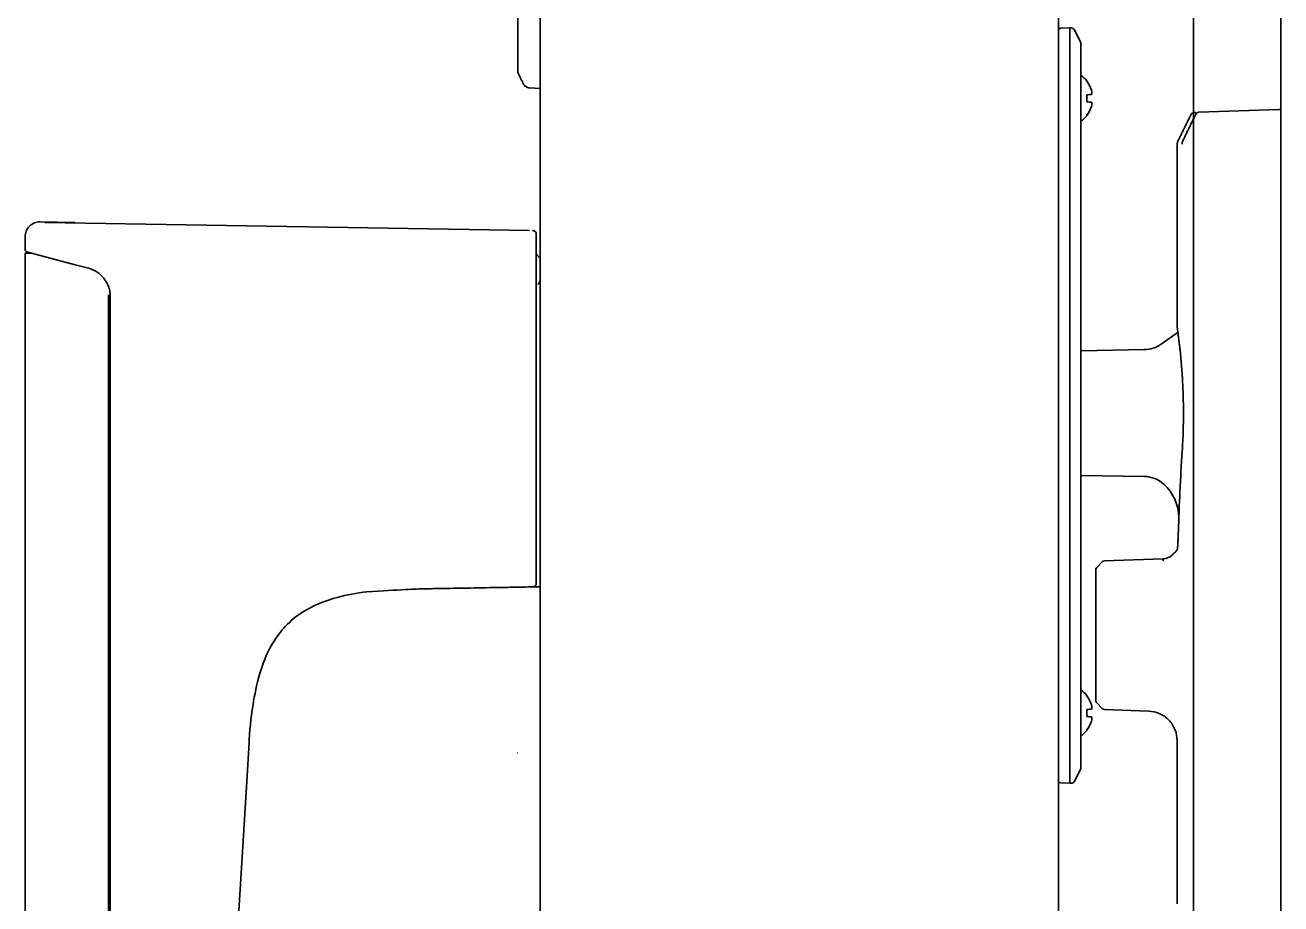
# Model space of a CAD drawing. Header units: inches. Extents: x 786 to 5755, y 618 to 5453.
# Drawn here: x 1896.2 to 2065.7, y 3323.3 to 3441.9 of the extents above; entities that cross this region are included whole.
import ezdxf

# ---------------------------------------------------------------- set-up
doc = ezdxf.new("R2010")
doc.units = ezdxf.units.IN
doc.layers.add('1', color=7, linetype='Continuous', true_color=0xffffff)

msp = doc.modelspace()

# ---------------------------------------------------------------- linework, layer by layer
at = {"layer": '1', "color": 7, "linetype": 'Continuous', "lineweight": 35}
for p, q in [((1965.72, 2811.65), (1965.72, 3926.16)), ((2035.72, 2811.65), (2035.72, 3926.16)), ((2065.72, 2767.25), (2065.72, 3912.86)), ((2053.92, 3881.66), (2053.92, 3221.73)), ((1962.72, 3437.47), (1962.72, 3444.79)), ((2035.96, 3441.52), (2037.22, 3441.57)), ((2037.22, 3441.57), (2037.22, 3435.57)), ((2037.22, 3441.57), (2037.43, 3441.56)), ((2038.66, 3439.69), (2037.86, 3441.28)), ((2038.72, 3439.42), (2038.72, 3435.57)), ((1962.66, 3437.94), (1962.72, 3437.94)), ((2037.22, 3435.57), (2037.22, 3345.57)), ((2038.72, 3435.57), (2038.72, 3345.57)), ((2039.51, 3434.39), (2039.51, 3434.44)), ((1965.72, 3433.41), (1964.31, 3433.48)), ((2054.66, 3430.18), (2065.46, 3430.56)), ((2051.72, 3425.85), (2051.72, 3401.16)), ((1898.25, 3415.37), (1902.91, 3415.29)), ((1898.88, 3415.29), (1964.28, 3414.21)), ((1896.22, 3413.37), (1896.22, 3411.64)), ((1896.22, 3411.15), (1896.81, 3411.15)), ((1896.22, 3235.45), (1896.22, 3411.15)), ((1896.44, 3411.35), (1896.92, 3411.22)), ((1897.18, 3411.15), (1896.81, 3411.15)), ((1901.79, 3409.91), (1896.92, 3411.22)), ((1901.79, 3409.91), (1902.96, 3409.6)), ((1904.76, 3409.12), (1902.96, 3409.6)), ((1907.47, 3405.51), (1907.47, 3241.09)), ((1907.49, 3405.51), (1907.49, 3241.09)), ((1907.72, 3405.25), (1907.72, 3240.78)), ((2051.87, 3400.48), (2049.55, 3398.86)), ((2047.33, 3398.13), (2038.72, 3397.98)), ((1965.22, 3388.94), (1965.22, 3392.19)), ((2038.72, 3381.15), (2047.3, 3381)), ((2051.93, 3375.13), (2051.93, 3376.45)), ((2049.8, 3369.88), (2041.92, 3369.61)), ((2040.72, 3350.77), (2040.72, 3368.36)), ((2041.58, 3369.46), (2040.86, 3368.71)), ((2039.51, 3351.39), (2039.51, 3351.44)), ((2040.86, 3350.42), (2041.58, 3349.68)), ((2041.92, 3349.52), (2047.86, 3349.32)), ((1926.14, 3339.83), (1926.47, 3345.14)), ((2037.22, 3345.57), (2037.22, 3339.57)), ((2038.72, 3341.71), (2038.72, 3345.57)), ((2051.72, 3345.32), (2051.72, 3323.29)), ((1962.66, 3343.7), (1962.72, 3343.7)), ((2037.86, 3339.85), (2038.66, 3341.44)), ((1920.54, 3248.17), (1926.14, 3339.83)), ((2037.22, 3339.57), (2035.96, 3339.61)), ((2037.43, 3339.57), (2037.22, 3339.57))]:
    msp.add_line(p, q, dxfattribs=at)
for centre, radius, start, end in [((2035.97, 3441.27), 0.25, 92, 180), ((2037.41, 3441.06), 0.5, 26.5651, 88), ((2038.12, 3439.42), 0.6, 0, 26.5651), ((2036.62, 3432.07), 3.74, 39.3865, 55.8441), ((2036.62, 3432.07), 3.74, 304.1559, 320.6449), ((2054.04, 3429.66), 0.5, 92, 153.8689), ((2065.47, 3430.31), 0.25, 0, 92), ((1898.22, 3413.37), 2, 89, 180), ((1896.52, 3411.64), 0.3, 180, 255), ((2047.26, 3402.13), 4, 271, 305), ((2047.23, 3377), 4, 48.1451, 89), ((2045.83, 3375.43), 6.1, 0, 48.1451), ((2041.22, 3368.36), 0.5, 136, 180), ((2041.94, 3369.11), 0.5, 92, 136), ((2036.62, 3349.07), 3.74, 39.3865, 55.8441), ((2041.22, 3350.77), 0.5, 180, 224), ((2041.94, 3350.02), 0.5, 224, 268), ((2036.62, 3349.07), 3.74, 304.1559, 320.6449), ((2038.12, 3341.71), 0.6, 333.4349, 0), ((2035.97, 3339.86), 0.25, 180, 268), ((2037.41, 3340.07), 0.5, 272, 333.4349)]:
    msp.add_arc(centre, radius, start, end, dxfattribs=at)
for centre, major_axis, ratio, start_param, end_param in [((2036.6, 3432.07), (0.87, 3.62), 0.997235, 5.247399, 5.62012), ((2036.6, 3432.36), (3.72, 0.27), 0.017407, 5.611261, 5.983982), ((2036.56, 3432.32), (3.6, 0.81), 0.902278, 6.178468, 6.295334), ((2036.56, 3432.62), (3.67, 0.38), 0.420739, 6.027806, 6.144672), ((2036.6, 3431.77), (-3.72, 0.27), 0.017407, 3.440796, 3.813517), ((2036.6, 3432.06), (-0.87, 3.62), 0.997235, 3.804658, 4.177379), ((2036.56, 3431.51), (-3.67, 0.38), 0.420739, 3.280106, 3.396972), ((2036.56, 3431.81), (-3.6, 0.81), 0.902278, 3.129444, 3.24631), ((2131.85, 3369.71), (4.14, 161.11), 0.496689, 1.492164, 1.559574), ((2036.6, 3349.07), (0.87, 3.62), 0.997235, 5.247399, 5.62012), ((2036.6, 3349.36), (3.72, 0.27), 0.017407, 5.611261, 5.983982), ((2036.56, 3349.32), (3.6, 0.81), 0.902278, 6.178468, 6.295334), ((2036.56, 3349.62), (3.67, 0.38), 0.420739, 6.027806, 6.144672), ((2036.6, 3348.77), (-3.72, 0.27), 0.017407, 3.440796, 3.813517), ((2036.6, 3349.06), (-0.87, 3.62), 0.997235, 3.804658, 4.177379), ((2036.56, 3348.51), (-3.67, 0.38), 0.420739, 3.280106, 3.396972), ((2036.56, 3348.81), (-3.6, 0.81), 0.902278, 3.129444, 3.24631)]:
    msp.add_ellipse(centre, major_axis=major_axis, ratio=ratio, start_param=start_param, end_param=end_param, dxfattribs=at)
for points, knots in [([(1962.72, 3435.79), (1962.72, 3435.79), (1962.72, 3435.8), (1962.72, 3435.81), (1962.72, 3435.81), (1962.72, 3435.83), (1962.72, 3435.83), (1962.72, 3435.84), (1962.72, 3435.85), (1962.72, 3435.87), (1962.72, 3435.89), (1962.72, 3435.93), (1962.72, 3435.95), (1962.72, 3435.99), (1962.72, 3436.02), (1962.72, 3436.1), (1962.72, 3436.16), (1962.72, 3436.27), (1962.72, 3436.31), (1962.72, 3436.37), (1962.72, 3436.39), (1962.72, 3436.43), (1962.72, 3436.45), (1962.72, 3436.56), (1962.72, 3436.66), (1962.72, 3436.81), (1962.72, 3436.86), (1962.72, 3436.97), (1962.72, 3437.03), (1962.72, 3437.15), (1962.72, 3437.21), (1962.72, 3437.33), (1962.72, 3437.4), (1962.72, 3437.47)], [0, 0, 0, 0, 0.0625, 0.0625, 0.125, 0.125, 0.15625, 0.15625, 0.1875, 0.1875, 0.25, 0.25, 0.3125, 0.3125, 0.375, 0.375, 0.5, 0.5, 0.5625, 0.5625, 0.59375, 0.59375, 0.625, 0.625, 0.75, 0.75, 0.8125, 0.8125, 0.875, 0.875, 0.9375, 0.9375, 1, 1, 1, 1]), ([(1962.72, 3435.79), (1962.72, 3435.72), (1962.73, 3435.64), (1962.76, 3435.5), (1962.79, 3435.42), (1962.82, 3435.36)], [0, 0, 0, 0, 0.5, 0.5, 1, 1, 1, 1]), ([(1963.46, 3434.04), (1963.5, 3433.96), (1963.55, 3433.89), (1963.67, 3433.75), (1963.73, 3433.69), (1963.88, 3433.6), (1963.96, 3433.56), (1964.13, 3433.5), (1964.22, 3433.49), (1964.31, 3433.48)], [0, 0, 0, 0, 0.25, 0.25, 0.5, 0.5, 0.75, 0.75, 1, 1, 1, 1]), ([(2039.51, 3431.6), (2039.51, 3431.64), (2039.51, 3431.68), (2039.51, 3431.75), (2039.51, 3431.79), (2039.51, 3431.87), (2039.51, 3431.91), (2039.51, 3431.99), (2039.51, 3432.03), (2039.51, 3432.14), (2039.51, 3432.22), (2039.51, 3432.34), (2039.51, 3432.38), (2039.51, 3432.46), (2039.51, 3432.5), (2039.51, 3432.53)], [0, 0, 0, 0, 0.125, 0.125, 0.25, 0.25, 0.375, 0.375, 0.5, 0.5, 0.75, 0.75, 0.875, 0.875, 1, 1, 1, 1]), ([(2054.02, 3430.16), (2054.02, 3430.16), (2054.02, 3430.16), (2054.02, 3430.16), (2054.02, 3430.16), (2054.04, 3430.16), (2054.09, 3430.16), (2054.13, 3430.16), (2054.2, 3430.16), (2054.23, 3430.17), (2054.26, 3430.17)], [0, 0, 0, 0, 0.000204, 0.000204, 0.204057, 0.407909, 0.407909, 0.815615, 0.815615, 1, 1, 1, 1]), ([(2054.23, 3429.9), (2054.25, 3429.94), (2054.28, 3429.98), (2054.33, 3430.05), (2054.37, 3430.08), (2054.44, 3430.12), (2054.48, 3430.14), (2054.57, 3430.17), (2054.61, 3430.18), (2054.66, 3430.18)], [0, 0, 0, 0, 0.25, 0.25, 0.5, 0.5, 0.75, 0.75, 1, 1, 1, 1]), ([(2052.48, 3426.31), (2052.45, 3426.24), (2052.42, 3426.17), (2052.39, 3426.02), (2052.38, 3425.95), (2052.38, 3425.87)], [0, 0, 0, 0, 0.5, 0.5, 1, 1, 1, 1]), ([(1964.99, 3414.13), (1964.98, 3414.14), (1964.95, 3414.15), (1964.89, 3414.18), (1964.82, 3414.2), (1964.76, 3414.21), (1964.72, 3414.21)], [0, 0, 0, 0, 0.345049, 0.553438, 0.718544, 1, 1, 1, 1]), ([(1965.22, 3413.71), (1965.22, 3413.77), (1965.2, 3413.9), (1965.08, 3414.07), (1964.91, 3414.19), (1964.79, 3414.21), (1964.73, 3414.21)], [0, 0, 0, 0, 0.253123, 0.506246, 0.759369, 1, 1, 1, 1]), ([(1965.22, 3392.19), (1965.22, 3392.22), (1965.22, 3392.27), (1965.22, 3392.34), (1965.22, 3392.42), (1965.22, 3392.49), (1965.22, 3392.56), (1965.22, 3392.64), (1965.22, 3392.71), (1965.22, 3392.78), (1965.22, 3392.85), (1965.22, 3392.93), (1965.22, 3393), (1965.22, 3393.07), (1965.22, 3393.14), (1965.22, 3393.21), (1965.22, 3393.28), (1965.22, 3393.35), (1965.22, 3393.42), (1965.22, 3393.49), (1965.22, 3393.56), (1965.22, 3393.63), (1965.22, 3393.7), (1965.22, 3393.77), (1965.22, 3393.83), (1965.22, 3393.9), (1965.22, 3393.97), (1965.22, 3394.03), (1965.22, 3394.1), (1965.22, 3394.17), (1965.22, 3394.23), (1965.22, 3394.3), (1965.22, 3394.36), (1965.22, 3394.43), (1965.22, 3394.49), (1965.22, 3394.56), (1965.22, 3394.62), (1965.22, 3394.69), (1965.22, 3394.75), (1965.22, 3394.81), (1965.22, 3394.87), (1965.22, 3394.94), (1965.22, 3395), (1965.22, 3395.06), (1965.22, 3395.12), (1965.22, 3395.18), (1965.22, 3395.24), (1965.22, 3395.3), (1965.22, 3395.36), (1965.22, 3395.42), (1965.22, 3395.48), (1965.22, 3395.54), (1965.22, 3395.6), (1965.22, 3395.66), (1965.22, 3395.72), (1965.22, 3395.77), (1965.22, 3395.83), (1965.22, 3395.89), (1965.22, 3395.94), (1965.22, 3396), (1965.22, 3396.06), (1965.22, 3396.11), (1965.22, 3396.17), (1965.22, 3396.22), (1965.22, 3396.28), (1965.22, 3396.33), (1965.22, 3396.39), (1965.22, 3396.44), (1965.22, 3396.49), (1965.22, 3396.55), (1965.22, 3396.6), (1965.22, 3396.65), (1965.22, 3396.7), (1965.22, 3396.75), (1965.22, 3396.81), (1965.22, 3396.86), (1965.22, 3396.91), (1965.22, 3396.96), (1965.22, 3397.01), (1965.22, 3397.06), (1965.22, 3397.11), (1965.22, 3397.16), (1965.22, 3397.21), (1965.22, 3397.25), (1965.22, 3397.3), (1965.22, 3397.35), (1965.22, 3397.4), (1965.22, 3397.44), (1965.22, 3397.49), (1965.22, 3397.54), (1965.22, 3397.58), (1965.22, 3397.63), (1965.22, 3397.68), (1965.22, 3397.72), (1965.22, 3397.77), (1965.22, 3397.81), (1965.22, 3397.85), (1965.22, 3397.9), (1965.22, 3397.94), (1965.22, 3397.99), (1965.22, 3398.03), (1965.22, 3398.07), (1965.22, 3398.11), (1965.22, 3398.16), (1965.22, 3398.2), (1965.22, 3398.24), (1965.22, 3398.28), (1965.22, 3398.32), (1965.22, 3398.36), (1965.22, 3398.4), (1965.22, 3398.44), (1965.22, 3398.48), (1965.22, 3398.52), (1965.22, 3398.56), (1965.22, 3398.6), (1965.22, 3398.63), (1965.22, 3398.67), (1965.22, 3398.71), (1965.22, 3398.75), (1965.22, 3398.78), (1965.22, 3398.82), (1965.22, 3398.86), (1965.22, 3398.89), (1965.22, 3398.93), (1965.22, 3398.96), (1965.22, 3399), (1965.22, 3399.03), (1965.22, 3399.07), (1965.22, 3399.1), (1965.22, 3399.13), (1965.22, 3399.17), (1965.22, 3399.2), (1965.22, 3399.23), (1965.22, 3399.27), (1965.22, 3399.3), (1965.22, 3399.33), (1965.22, 3399.36), (1965.22, 3399.39), (1965.22, 3399.42), (1965.22, 3399.46), (1965.22, 3399.49), (1965.22, 3399.52), (1965.22, 3399.55), (1965.22, 3399.57), (1965.22, 3399.6), (1965.22, 3399.63), (1965.22, 3399.66), (1965.22, 3399.69), (1965.22, 3399.72), (1965.22, 3399.74), (1965.22, 3399.77), (1965.22, 3399.8), (1965.22, 3399.83), (1965.22, 3399.85), (1965.22, 3399.88), (1965.22, 3399.9), (1965.22, 3399.93), (1965.22, 3399.95), (1965.22, 3399.98), (1965.22, 3400), (1965.22, 3400.03), (1965.22, 3400.05), (1965.22, 3400.08), (1965.22, 3400.1), (1965.22, 3400.12), (1965.22, 3400.14), (1965.22, 3400.17), (1965.22, 3400.19), (1965.22, 3400.21), (1965.22, 3400.23), (1965.22, 3400.25), (1965.22, 3400.27), (1965.22, 3400.29), (1965.22, 3400.32), (1965.22, 3400.34), (1965.22, 3400.36), (1965.22, 3400.37), (1965.22, 3400.39), (1965.22, 3400.65), (1965.22, 3401.13), (1965.22, 3401.8), (1965.22, 3402.4), (1965.22, 3402.93), (1965.22, 3403.4), (1965.22, 3403.81), (1965.22, 3404.21), (1965.22, 3404.6), (1965.22, 3404.99), (1965.22, 3405.37), (1965.22, 3405.73), (1965.22, 3406.07), (1965.22, 3406.39), (1965.22, 3406.69), (1965.22, 3406.97), (1965.22, 3407.23), (1965.22, 3407.55), (1965.22, 3407.91), (1965.22, 3408.32), (1965.22, 3408.71), (1965.22, 3409.1), (1965.22, 3409.47), (1965.22, 3409.82), (1965.22, 3410.13), (1965.22, 3410.4), (1965.22, 3410.63), (1965.22, 3410.86), (1965.22, 3411.08), (1965.22, 3411.3), (1965.22, 3411.52), (1965.22, 3411.73), (1965.22, 3411.93), (1965.22, 3412.13), (1965.22, 3412.35), (1965.22, 3412.6), (1965.22, 3412.85), (1965.22, 3413.1), (1965.22, 3413.25), (1965.22, 3413.33), (1965.22, 3413.35), (1965.22, 3413.37), (1965.22, 3413.39), (1965.22, 3413.4), (1965.22, 3413.42), (1965.22, 3413.44), (1965.22, 3413.45), (1965.22, 3413.47), (1965.22, 3413.49), (1965.22, 3413.5), (1965.22, 3413.52), (1965.22, 3413.53), (1965.22, 3413.55), (1965.22, 3413.56), (1965.22, 3413.57), (1965.22, 3413.59), (1965.22, 3413.6), (1965.22, 3413.61), (1965.22, 3413.62), (1965.22, 3413.63), (1965.22, 3413.64), (1965.22, 3413.65), (1965.22, 3413.66), (1965.22, 3413.67), (1965.22, 3413.68), (1965.22, 3413.68), (1965.22, 3413.69), (1965.22, 3413.69), (1965.22, 3413.7), (1965.22, 3413.7), (1965.22, 3413.71), (1965.22, 3413.71), (1965.22, 3413.71), (1965.22, 3413.71), (1965.22, 3413.71)], [0, 0, 0, 0, 0.002231, 0.004452, 0.006664, 0.008866, 0.011059, 0.013243, 0.015418, 0.017583, 0.01974, 0.021886, 0.024024, 0.026152, 0.028271, 0.030381, 0.032481, 0.034573, 0.036655, 0.038727, 0.040791, 0.042845, 0.04489, 0.046926, 0.048953, 0.05097, 0.052978, 0.054977, 0.056967, 0.058947, 0.060919, 0.062881, 0.064834, 0.066778, 0.068712, 0.070637, 0.072554, 0.07446, 0.076358, 0.078247, 0.080126, 0.081996, 0.083857, 0.085709, 0.087552, 0.089386, 0.09121, 0.093025, 0.094831, 0.096628, 0.098416, 0.100194, 0.101963, 0.103724, 0.105475, 0.107217, 0.108949, 0.110673, 0.112387, 0.114093, 0.115789, 0.117476, 0.119153, 0.120822, 0.122481, 0.124132, 0.125773, 0.127405, 0.129028, 0.130642, 0.132246, 0.133842, 0.135428, 0.137005, 0.138573, 0.140132, 0.141681, 0.143221, 0.144753, 0.146274, 0.147787, 0.149291, 0.150785, 0.15227, 0.153746, 0.155213, 0.156671, 0.158119, 0.159558, 0.160988, 0.162409, 0.163821, 0.165223, 0.166616, 0.168, 0.169374, 0.17074, 0.172096, 0.173443, 0.174781, 0.176109, 0.177429, 0.178739, 0.18004, 0.181331, 0.182613, 0.183887, 0.18515, 0.186405, 0.187651, 0.188887, 0.190114, 0.191331, 0.19254, 0.193739, 0.194929, 0.19611, 0.197281, 0.198443, 0.199596, 0.20074, 0.201875, 0.203, 0.204116, 0.205223, 0.20632, 0.207408, 0.208488, 0.209557, 0.210618, 0.211669, 0.212711, 0.213744, 0.214768, 0.215782, 0.216787, 0.217783, 0.218769, 0.219747, 0.220715, 0.221674, 0.222623, 0.223563, 0.224495, 0.225416, 0.226329, 0.227232, 0.228127, 0.229011, 0.229887, 0.230753, 0.231611, 0.232459, 0.233297, 0.234127, 0.234947, 0.235758, 0.23656, 0.237352, 0.238135, 0.238909, 0.239674, 0.24043, 0.241176, 0.241913, 0.242641, 0.243359, 0.244069, 0.244769, 0.24546, 0.246142, 0.246814, 0.247477, 0.248131, 0.248776, 0.249411, 0.250038, 0.250655, 0.251263, 0.275223, 0.297239, 0.31731, 0.335451, 0.35169, 0.366041, 0.378509, 0.393601, 0.408191, 0.422266, 0.435818, 0.448837, 0.461317, 0.473254, 0.484643, 0.495483, 0.505772, 0.523934, 0.542027, 0.560075, 0.578102, 0.596118, 0.614129, 0.632141, 0.645139, 0.658368, 0.671821, 0.685487, 0.699354, 0.713425, 0.727704, 0.742195, 0.756903, 0.774799, 0.796006, 0.820536, 0.848409, 0.879653, 0.882608, 0.885592, 0.888604, 0.891645, 0.894714, 0.897811, 0.900937, 0.904092, 0.907275, 0.910486, 0.913726, 0.916994, 0.920291, 0.923616, 0.92697, 0.930352, 0.933762, 0.937201, 0.940668, 0.944164, 0.947688, 0.95124, 0.954821, 0.95843, 0.962068, 0.965734, 0.969428, 0.97315, 0.976901, 0.98068, 0.984488, 0.988323, 0.992187, 0.99608, 1, 1, 1, 1]), ([(1965.22, 3411.03), (1965.3, 3410.95), (1965.38, 3410.85), (1965.54, 3410.66), (1965.63, 3410.56), (1965.72, 3410.46)], [0, 0, 0, 0, 0.5, 0.5, 1, 1, 1, 1]), ([(1907.72, 3405.25), (1907.72, 3405.47), (1907.7, 3405.69), (1907.63, 3406.12), (1907.58, 3406.33), (1907.44, 3406.75), (1907.35, 3406.95), (1907.14, 3407.33), (1907.03, 3407.52), (1906.76, 3407.86), (1906.61, 3408.02), (1906.3, 3408.32), (1906.12, 3408.46), (1905.76, 3408.7), (1905.57, 3408.81), (1905.17, 3408.99), (1904.97, 3409.06), (1904.76, 3409.12)], [0, 0, 0, 0, 0.125, 0.125, 0.25, 0.25, 0.375, 0.375, 0.5, 0.5, 0.625, 0.625, 0.75, 0.75, 0.875, 0.875, 1, 1, 1, 1]), ([(1965.22, 3366.99), (1965.22, 3366.59), (1965.22, 3367.06), (1965.22, 3367.14), (1965.22, 3367.26), (1965.22, 3367.39), (1965.22, 3367.54), (1965.22, 3367.71), (1965.22, 3367.9), (1965.22, 3368.11), (1965.22, 3368.38), (1965.22, 3368.72), (1965.22, 3369.12), (1965.22, 3369.53), (1965.22, 3369.96), (1965.22, 3370.36), (1965.22, 3370.73), (1965.22, 3371.08), (1965.22, 3371.42), (1965.22, 3371.76), (1965.22, 3372.1), (1965.22, 3372.44), (1965.22, 3372.78), (1965.22, 3373.27), (1965.22, 3373.93), (1965.22, 3374.76), (1965.22, 3375.59), (1965.22, 3376.38), (1965.22, 3377.14), (1965.22, 3377.82), (1965.22, 3378.44), (1965.22, 3378.99), (1965.22, 3379.46), (1965.22, 3379.86), (1965.22, 3380.3), (1965.22, 3380.84), (1965.22, 3381.53), (1965.22, 3382.22), (1965.22, 3382.88), (1965.22, 3383.45), (1965.22, 3383.95), (1965.22, 3384.42), (1965.22, 3384.9), (1965.22, 3385.42), (1965.22, 3386.01), (1965.22, 3386.55), (1965.22, 3387.01), (1965.22, 3387.35), (1965.22, 3387.67), (1965.22, 3387.96), (1965.22, 3388.22), (1965.22, 3388.44), (1965.22, 3388.64), (1965.22, 3388.8), (1965.22, 3388.9), (1965.22, 3388.94), (1965.22, 3388.94), (1965.22, 3388.94), (1965.22, 3388.94), (1965.22, 3395.63), (1965.22, 3402.32), (1965.22, 3409.02)], [0, 0, 0, 0, 0.008528, 0.023671, 0.039558, 0.056192, 0.073567, 0.091674, 0.110498, 0.130019, 0.150213, 0.180483, 0.209545, 0.237452, 0.264247, 0.289964, 0.309205, 0.327931, 0.346124, 0.36377, 0.380858, 0.397386, 0.413354, 0.42876, 0.465745, 0.501193, 0.535171, 0.567658, 0.596376, 0.622197, 0.645117, 0.665138, 0.682276, 0.696542, 0.707942, 0.729414, 0.75316, 0.779204, 0.800858, 0.820141, 0.837031, 0.851511, 0.867036, 0.884438, 0.903717, 0.924882, 0.937284, 0.948672, 0.959048, 0.968413, 0.976764, 0.9841, 0.99042, 0.99572, 1, 1, 1, 1.000001, 1.000001, 1.000001, 1.653754, 1.653754, 1.653754, 1.653754]), ([(2051.72, 3401.18), (2051.72, 3401.18), (2051.72, 3401.18), (2051.72, 3401.18), (2051.72, 3401.18), (2051.72, 3401.17), (2051.73, 3401.14), (2051.73, 3401.12), (2051.74, 3401.03), (2051.76, 3400.93), (2051.78, 3400.75), (2051.79, 3400.68), (2051.81, 3400.57), (2051.81, 3400.52), (2051.82, 3400.44), (2051.83, 3400.4), (2051.86, 3400.17), (2051.89, 3399.96), (2051.95, 3399.48), (2051.98, 3399.22), (2052.02, 3398.85), (2052.04, 3398.74), (2052.05, 3398.63), (2052.06, 3398.55), (2052.06, 3398.51), (2052.09, 3398.31), (2052.1, 3398.15), (2052.16, 3397.64), (2052.19, 3397.28), (2052.26, 3396.52), (2052.3, 3396.12), (2052.33, 3395.65), (2052.34, 3395.6), (2052.35, 3395.49), (2052.36, 3395.33), (2052.37, 3395.17), (2052.39, 3394.84), (2052.41, 3394.62), (2052.45, 3393.96), (2052.47, 3393.5), (2052.5, 3392.8), (2052.51, 3392.56), (2052.52, 3392.26), (2052.52, 3392.2), (2052.53, 3392.08), (2052.53, 3392.02), (2052.54, 3391.84), (2052.54, 3391.71), (2052.55, 3391.11), (2052.57, 3390.13), (2052.57, 3389.15), (2052.56, 3388.53), (2052.56, 3388.41), (2052.56, 3388.23), (2052.56, 3388.17), (2052.55, 3388.04), (2052.55, 3387.74), (2052.54, 3387.43), (2052.52, 3386.71), (2052.5, 3386.24), (2052.45, 3385.31), (2052.43, 3384.86), (2052.4, 3384.41)], [0, 0, 0, 0, 0.007657, 0.007657, 0.015471, 0.031099, 0.031099, 0.062353, 0.062353, 0.124863, 0.124863, 0.156118, 0.156118, 0.171746, 0.171746, 0.187373, 0.187373, 0.249883, 0.249883, 0.312393, 0.312393, 0.32802, 0.335834, 0.335834, 0.343647, 0.343647, 0.374902, 0.374902, 0.437412, 0.437412, 0.499922, 0.499922, 0.507736, 0.507736, 0.515549, 0.531177, 0.531177, 0.562432, 0.562432, 0.624941, 0.624941, 0.656196, 0.656196, 0.66401, 0.66401, 0.671824, 0.671824, 0.687451, 0.687451, 0.749961, 0.812471, 0.812471, 0.828098, 0.828098, 0.835912, 0.835912, 0.843726, 0.87498, 0.87498, 0.93749, 0.93749, 1, 1, 1, 1]), ([(2051.88, 3373.57), (2051.87, 3373.36), (2051.86, 3373.15), (2051.86, 3372.9), (2051.85, 3372.85), (2051.85, 3372.76), (2051.85, 3372.71), (2051.84, 3372.57), (2051.84, 3372.47), (2051.82, 3372.21), (2051.82, 3372.04), (2051.8, 3371.72), (2051.79, 3371.58), (2051.78, 3371.44)], [0, 0, 0, 0, 0.25, 0.25, 0.3125, 0.3125, 0.375, 0.375, 0.5, 0.5, 0.75, 0.75, 1, 1, 1, 1]), ([(2051.78, 3371.44), (2051.78, 3371.44), (2051.78, 3371.44), (2051.78, 3371.44), (2051.78, 3371.43), (2051.78, 3371.43), (2051.78, 3371.41), (2051.78, 3371.38), (2051.77, 3371.32), (2051.76, 3371.27), (2051.73, 3371.17), (2051.71, 3371.12), (2051.65, 3371.01), (2051.62, 3370.96), (2051.56, 3370.88), (2051.53, 3370.84), (2051.46, 3370.77), (2051.43, 3370.74), (2051.37, 3370.69), (2051.35, 3370.66), (2051.3, 3370.63), (2051.28, 3370.62), (2051.27, 3370.6), (2051.26, 3370.6), (2051.26, 3370.6), (2051.26, 3370.6), (2051.25, 3370.59), (2051.25, 3370.59), (2051.25, 3370.59)], [0, 0, 0, 0, 0.001957, 0.001957, 0.003915, 0.00783, 0.015659, 0.031319, 0.062637, 0.125274, 0.125274, 0.250548, 0.250548, 0.375822, 0.375822, 0.501096, 0.501096, 0.62637, 0.62637, 0.751644, 0.751644, 0.876918, 0.876918, 0.908237, 0.908237, 0.939555, 0.939555, 1, 1, 1, 1]), ([(2051.25, 3370.63), (2051.22, 3370.58), (2051.05, 3370.31), (2050.53, 3370.01), (2050.05, 3369.89), (2049.79, 3369.88)], [0, 0, 0, 0, 0.100045, 0.567028, 1, 1, 1, 1]), ([(2049.85, 3369.59), (2049.84, 3369.59), (2049.84, 3369.6), (2049.84, 3369.61), (2049.84, 3369.62), (2049.84, 3369.63), (2049.84, 3369.64), (2049.83, 3369.66), (2049.83, 3369.67), (2049.83, 3369.68), (2049.83, 3369.69), (2049.83, 3369.7), (2049.83, 3369.71), (2049.82, 3369.72), (2049.82, 3369.72), (2049.82, 3369.73), (2049.82, 3369.74), (2049.82, 3369.75), (2049.82, 3369.76), (2049.82, 3369.77), (2049.81, 3369.77), (2049.81, 3369.78), (2049.81, 3369.79), (2049.81, 3369.8), (2049.81, 3369.8), (2049.81, 3369.81), (2049.81, 3369.81), (2049.81, 3369.82), (2049.81, 3369.83), (2049.81, 3369.83), (2049.8, 3369.84), (2049.8, 3369.84), (2049.8, 3369.85), (2049.8, 3369.85), (2049.8, 3369.85), (2049.8, 3369.86), (2049.8, 3369.86), (2049.8, 3369.86), (2049.8, 3369.87), (2049.8, 3369.87), (2049.8, 3369.87), (2049.8, 3369.87), (2049.8, 3369.88), (2049.8, 3369.88), (2049.8, 3369.88), (2049.8, 3369.88), (2049.8, 3369.88), (2049.8, 3369.88), (2049.8, 3369.88), (2049.8, 3369.88), (2049.8, 3369.88)], [0, 0, 0, 0, 0.020865, 0.04173, 0.062595, 0.083459, 0.104322, 0.125186, 0.146049, 0.166912, 0.187774, 0.208636, 0.229498, 0.25036, 0.271222, 0.292083, 0.312944, 0.333805, 0.354665, 0.375526, 0.396387, 0.417247, 0.438107, 0.458967, 0.479828, 0.500688, 0.521548, 0.542408, 0.563268, 0.584128, 0.604988, 0.625848, 0.646709, 0.667569, 0.68843, 0.70929, 0.730151, 0.751012, 0.771873, 0.792734, 0.813596, 0.834457, 0.855319, 0.876182, 0.897044, 0.917907, 0.93877, 0.959634, 0.980497, 1, 1, 1, 1]), ([(1964.73, 3366.09), (1964.79, 3366.09), (1964.85, 3366.1), (1964.97, 3366.15), (1965.03, 3366.19), (1965.12, 3366.29), (1965.16, 3366.35), (1965.21, 3366.47), (1965.22, 3366.53), (1965.22, 3366.74)], [0, 0, 0, 0, 0.25, 0.25, 0.5, 0.5, 0.75, 0.75, 1, 1, 1, 1]), ([(1926.45, 3344.81), (1926.51, 3346.61), (1926.85, 3349.78), (1927.7, 3354.05), (1928.93, 3357.38), (1930.56, 3360.03), (1932.65, 3362.1), (1935.28, 3363.68), (1938.57, 3364.81), (1940.98, 3365.28), (1942.34, 3365.42)], [0, 0, 0, 0, 0.184439, 0.328312, 0.445898, 0.548172, 0.644965, 0.745867, 0.860639, 1, 1, 1, 1]), ([(1965.72, 3366.11), (1965.37, 3366.1), (1965.04, 3366.09), (1964.73, 3366.09), (1963.82, 3366.07), (1963.12, 3366.06), (1962.62, 3366.05), (1962.02, 3366.04), (1961.31, 3366.03), (1960.51, 3366.01), (1959.15, 3365.99), (1957.75, 3365.97), (1956.29, 3365.94), (1954.69, 3365.91), (1953.28, 3365.89), (1952.09, 3365.87), (1951.82, 3365.86), (1951.47, 3365.86), (1951.05, 3365.85), (1950.5, 3365.84), (1950.15, 3365.83), (1950.01, 3365.83), (1949.19, 3365.82), (1946.64, 3365.68), (1942.34, 3365.42)], [-0.042318, -0.042318, -0.042318, -0.042318, 0, 0, 0, 0.125, 0.125, 0.125, 0.25, 0.25, 0.25, 0.5, 0.5, 0.5, 0.75, 0.75, 0.75, 0.8125, 0.8125, 0.8125, 0.875, 0.875, 0.875, 1, 1, 1, 1]), ([(2039.51, 3348.6), (2039.51, 3348.64), (2039.51, 3348.68), (2039.51, 3348.75), (2039.51, 3348.79), (2039.51, 3348.87), (2039.51, 3348.91), (2039.51, 3348.99), (2039.51, 3349.03), (2039.51, 3349.14), (2039.51, 3349.22), (2039.51, 3349.34), (2039.51, 3349.38), (2039.51, 3349.46), (2039.51, 3349.5), (2039.51, 3349.53)], [0, 0, 0, 0, 0.125, 0.125, 0.25, 0.25, 0.375, 0.375, 0.5, 0.5, 0.75, 0.75, 0.875, 0.875, 1, 1, 1, 1]), ([(2047.86, 3349.32), (2048.37, 3349.29), (2049.36, 3349.08), (2050.68, 3348.18), (2051.53, 3346.82), (2051.71, 3345.83), (2051.72, 3345.32)], [0, 0, 0, 0, 0.240551, 0.499997, 0.759444, 1, 1, 1, 1])]:
    msp.add_open_spline(points, degree=3, knots=knots, dxfattribs=at)
for points, degree in [([(1962.82, 3435.36), (1963.46, 3434.04)], 1), ([(2039.56, 3429.82), (2039.56, 3429.8), (2039.54, 3429.91)], 2), ([(2053.6, 3429.9), (2052.7, 3428.08), (2051.81, 3426.26)], 2), ([(2052.48, 3426.31), (2054.23, 3429.9)], 1), ([(2051.84, 3426.29), (2051.71, 3426.09), (2051.73, 3425.85)], 2), ([(1965.71, 3407.36), (1965.58, 3407.14), (1965.46, 3406.93)], 2), ([(2051.93, 3376.45), (2051.93, 3376.59), (2051.93, 3376.73), (2051.92, 3376.87)], 3), ([(2039.56, 3346.82), (2039.56, 3346.8), (2039.54, 3346.91)], 2)]:
    msp.add_open_spline(points, degree=degree, dxfattribs=at)

doc.saveas('drawing.dxf')
